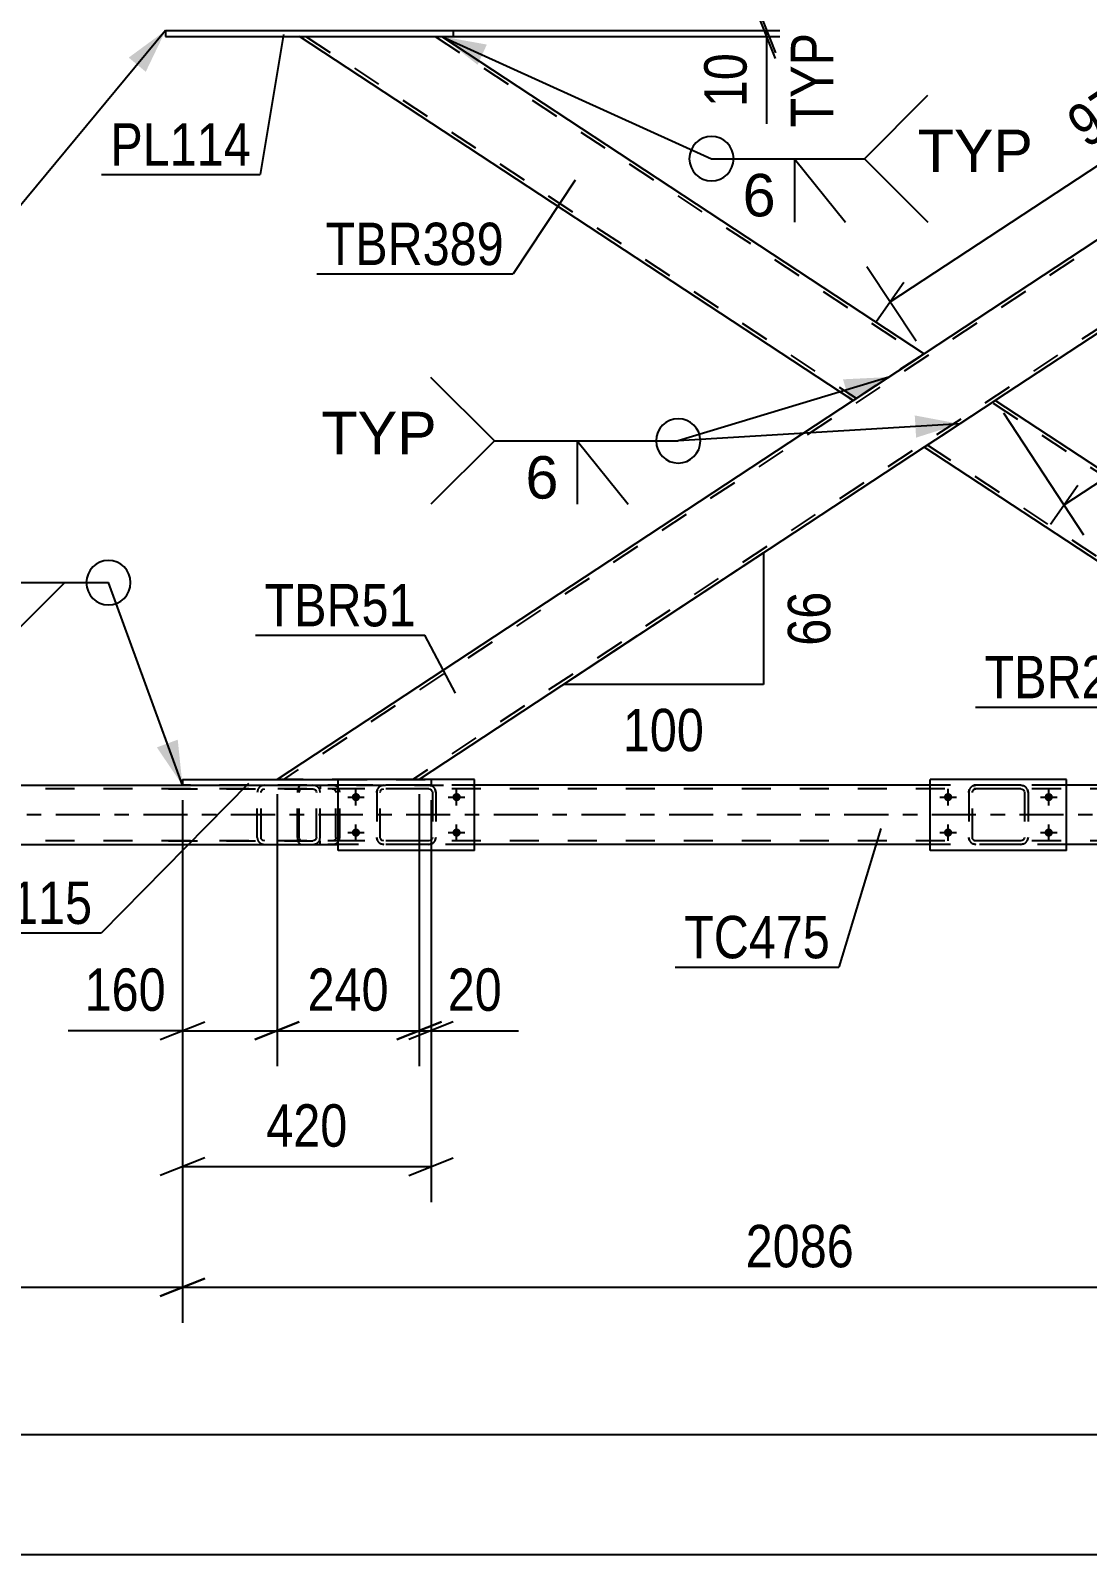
# Model space of a CAD drawing. Header units: millimetres. Extents: x -858 to 331, y -869 to -28.
# Drawn here: x -762.3 to -690.9, y -187.4 to -84.4 of the extents above; entities that cross this region are included whole.
import ezdxf

# ---------------------------------------------------------------- set-up
doc = ezdxf.new("R2010")
doc.units = ezdxf.units.MM
doc.linetypes.add('DXK_LINE_DOT2', pattern=[3.9198, 1.9599, -1.9599])
doc.linetypes.add('DXK_LINE_DOT3', pattern=[5.9187, 2.979, -0.9799, 0.9799, -0.9799])
doc.styles.add('Arial', font='ARIAL.TTF', dxfattribs={"height": 0.2})
doc.styles.add('Arial Narrow', font='ARIALN.TTF', dxfattribs={"height": 0.2})

# ---------------------------------------------------------------- blocks, each defined once
blk = doc.blocks.new('Part-570393797-2633 - 2628')
at = {"color": 7, "linetype": 'DXK_LINE_DOT2'}
for p, q in [((-738.96, -135.89), (-738.93, -135.7)), ((-738.93, -135.7), (-738.96, -135.89)), ((-738.96, -135.89), (-738.96, -138.93)), ((-738.72, -135.89), (-738.71, -135.8)), ((-738.72, -138.93), (-738.72, -135.89)), ((-738.71, -135.8), (-738.65, -135.72)), ((-738.67, -135.44), (-738.48, -135.41)), ((-738.48, -135.41), (-738.67, -135.44)), ((-738.65, -135.72), (-738.58, -135.67)), ((-738.58, -135.67), (-738.48, -135.65)), ((-735.44, -135.41), (-738.48, -135.41)), ((-735.44, -135.65), (-738.48, -135.65)), ((-735.44, -135.41), (-735.26, -135.44)), ((-735.26, -135.44), (-735.44, -135.41)), ((-735.44, -135.65), (-735.35, -135.67)), ((-735.35, -135.67), (-735.27, -135.72)), ((-735.27, -135.72), (-735.22, -135.8)), ((-735.22, -135.8), (-735.2, -135.89)), ((-735.2, -135.89), (-735.2, -138.93)), ((-735, -135.7), (-734.96, -135.89)), ((-734.96, -135.89), (-735, -135.7)), ((-734.96, -135.89), (-734.96, -138.93)), ((-738.93, -139.11), (-738.96, -138.93)), ((-738.96, -138.93), (-738.93, -139.11)), ((-738.71, -139.02), (-738.72, -138.93)), ((-738.65, -139.1), (-738.71, -139.02)), ((-735.22, -139.02), (-735.27, -139.1)), ((-735.2, -138.93), (-735.22, -139.02)), ((-734.96, -138.93), (-735, -139.11)), ((-735, -139.11), (-734.96, -138.93)), ((-738.48, -139.41), (-738.67, -139.37)), ((-738.67, -139.37), (-738.48, -139.41)), ((-738.58, -139.15), (-738.65, -139.1)), ((-738.48, -139.17), (-738.58, -139.15)), ((-735.44, -139.17), (-738.48, -139.17)), ((-735.44, -139.41), (-738.48, -139.41)), ((-735.35, -139.15), (-735.44, -139.17)), ((-735.26, -139.37), (-735.44, -139.41)), ((-735.44, -139.41), (-735.26, -139.37)), ((-735.27, -139.1), (-735.35, -139.15))]:
    blk.add_line(p, q, dxfattribs=at)
at = {"color": 7, "linetype": 'DXK_LINE_DOT3'}
blk.add_line((-736.96, -137.41), (-736.96, -137.41), dxfattribs=at)
at = {"color": 7, "linetype": 'DXK_LINE_DOT2'}
for centre, start, end in [((-738.48, -135.89), 112.5, 157.5), ((-738.48, -135.89), 112.5, 157.5), ((-735.44, -135.89), 22.5, 67.5), ((-735.44, -135.89), 22.5, 67.5), ((-738.48, -138.93), 202.5, 247.5), ((-738.48, -138.93), 202.5, 247.5), ((-735.44, -138.93), 292.5, 337.5), ((-735.44, -138.93), 292.5, 337.5)]:
    blk.add_arc(centre, 0.48, start, end, dxfattribs=at)
blk = doc.blocks.new('Part-570393797-2638 - 2628')
at = {"color": 2, "linetype": 'Continuous'}
for p, q in [((-732.36, -135.01), (-741.56, -135.01)), ((-741.56, -139.81), (-741.56, -135.01)), ((-732.36, -139.81), (-732.36, -135.01)), ((-732.36, -139.81), (-741.56, -139.81))]:
    blk.add_line(p, q, dxfattribs=at)
blk = doc.blocks.new('Part-570393797-2713 - 2628')
at = {"color": 7, "linetype": 'DXK_LINE_DOT2'}
for p, q in [((-698.96, -135.89), (-698.93, -135.7)), ((-698.93, -135.7), (-698.96, -135.89)), ((-698.96, -135.89), (-698.96, -138.93)), ((-698.72, -135.89), (-698.71, -135.8)), ((-698.72, -138.93), (-698.72, -135.89)), ((-698.71, -135.8), (-698.65, -135.72)), ((-698.67, -135.44), (-698.48, -135.41)), ((-698.48, -135.41), (-698.67, -135.44)), ((-698.65, -135.72), (-698.58, -135.67)), ((-698.58, -135.67), (-698.48, -135.65)), ((-695.44, -135.41), (-698.48, -135.41)), ((-695.44, -135.65), (-698.48, -135.65)), ((-695.44, -135.41), (-695.26, -135.44)), ((-695.26, -135.44), (-695.44, -135.41)), ((-695.44, -135.65), (-695.35, -135.67)), ((-695.35, -135.67), (-695.27, -135.72)), ((-695.27, -135.72), (-695.22, -135.8)), ((-695.22, -135.8), (-695.2, -135.89)), ((-695.2, -135.89), (-695.2, -138.93)), ((-695, -135.7), (-694.96, -135.89)), ((-694.96, -135.89), (-695, -135.7)), ((-694.96, -135.89), (-694.96, -138.93)), ((-698.93, -139.11), (-698.96, -138.93)), ((-698.96, -138.93), (-698.93, -139.11)), ((-698.71, -139.02), (-698.72, -138.93)), ((-698.65, -139.1), (-698.71, -139.02)), ((-695.22, -139.02), (-695.27, -139.1)), ((-695.2, -138.93), (-695.22, -139.02)), ((-694.96, -138.93), (-695, -139.11)), ((-695, -139.11), (-694.96, -138.93)), ((-698.48, -139.41), (-698.67, -139.37)), ((-698.67, -139.37), (-698.48, -139.41)), ((-698.58, -139.15), (-698.65, -139.1)), ((-698.48, -139.17), (-698.58, -139.15)), ((-695.44, -139.17), (-698.48, -139.17)), ((-695.44, -139.41), (-698.48, -139.41)), ((-695.35, -139.15), (-695.44, -139.17)), ((-695.26, -139.37), (-695.44, -139.41)), ((-695.44, -139.41), (-695.26, -139.37)), ((-695.27, -139.1), (-695.35, -139.15))]:
    blk.add_line(p, q, dxfattribs=at)
at = {"color": 7, "linetype": 'DXK_LINE_DOT3'}
blk.add_line((-696.96, -137.41), (-696.96, -137.41), dxfattribs=at)
at = {"color": 7, "linetype": 'DXK_LINE_DOT2'}
for centre, start, end in [((-698.48, -135.89), 112.5, 157.5), ((-698.48, -135.89), 112.5, 157.5), ((-695.44, -135.89), 22.5, 67.5), ((-695.44, -135.89), 22.5, 67.5), ((-698.48, -138.93), 202.5, 247.5), ((-698.48, -138.93), 202.5, 247.5), ((-695.44, -138.93), 292.5, 337.5), ((-695.44, -138.93), 292.5, 337.5)]:
    blk.add_arc(centre, 0.48, start, end, dxfattribs=at)
blk = doc.blocks.new('Part-570393797-2832 - 2628')
at = {"color": 7, "linetype": 'DXK_LINE_DOT2'}
for p, q in [((-753.03, -135.41), (-743.28, -135.41)), ((-753.03, -135.65), (-743.28, -135.65)), ((-746.99, -135.72), (-747.03, -135.89)), ((-747.03, -138.93), (-747.03, -135.89)), ((-746.99, -135.7), (-746.99, -135.72)), ((-746.77, -135.89), (-746.76, -135.8)), ((-746.77, -138.93), (-746.77, -135.89)), ((-746.76, -135.8), (-746.7, -135.72)), ((-746.52, -135.41), (-746.71, -135.44)), ((-746.7, -135.72), (-746.62, -135.67)), ((-746.62, -135.67), (-746.52, -135.65)), ((-743.09, -135.44), (-743.28, -135.41)), ((-743.28, -135.65), (-743.19, -135.67)), ((-743.19, -135.67), (-743.1, -135.72)), ((-743.1, -135.72), (-743.05, -135.8)), ((-743.05, -135.8), (-743.03, -135.89)), ((-743.03, -138.93), (-743.03, -135.89)), ((-742.81, -135.72), (-742.81, -135.7)), ((-742.77, -135.89), (-742.81, -135.72)), ((-742.77, -138.93), (-742.77, -135.89)), ((-747.03, -138.93), (-747.01, -139.02)), ((-747.01, -139.02), (-746.99, -139.11)), ((-746.76, -139.02), (-746.77, -138.93)), ((-746.7, -139.1), (-746.76, -139.02)), ((-743.05, -139.02), (-743.1, -139.1)), ((-743.03, -138.93), (-743.05, -139.02)), ((-742.81, -139.11), (-742.79, -139.02)), ((-742.79, -139.02), (-742.77, -138.93)), ((-753.03, -139.17), (-743.28, -139.17)), ((-753.03, -139.41), (-743.28, -139.41)), ((-746.71, -139.37), (-746.52, -139.41)), ((-746.62, -139.15), (-746.7, -139.1)), ((-746.52, -139.17), (-746.62, -139.15)), ((-743.19, -139.15), (-743.28, -139.17)), ((-743.28, -139.41), (-743.09, -139.37)), ((-743.1, -139.1), (-743.19, -139.15))]:
    blk.add_line(p, q, dxfattribs=at)
for centre, start, end in [((-746.54, -135.91), 110.7583, 155.68), ((-743.26, -135.91), 24.32, 69.2417), ((-746.54, -138.91), 204.32, 249.2417), ((-743.26, -138.91), 290.7583, 335.68)]:
    blk.add_arc(centre, 0.496, start, end, dxfattribs=at)
blk = doc.blocks.new('Bolt-570393797-2724 - 2628')
at = {"linetype": 'Continuous'}
for points in [[(-700.36, -135.93, -1), (-700.36, -136.49, -1)], [(-693.56, -135.93, -1), (-693.56, -136.49, -1)], [(-700.36, -138.33, -1), (-700.36, -138.89, -1)], [(-693.56, -138.33, -1), (-693.56, -138.89, -1)]]:
    blk.add_hatch(color=1, dxfattribs=at).paths.add_polyline_path(points)
at = {"color": 1, "linetype": 'Continuous'}
for p, q in [((-700.36, -136.77), (-700.36, -135.65)), ((-693.56, -136.77), (-693.56, -135.65)), ((-700.92, -136.21), (-699.8, -136.21)), ((-694.12, -136.21), (-693, -136.21)), ((-700.92, -138.61), (-699.8, -138.61)), ((-700.36, -139.17), (-700.36, -138.05)), ((-694.12, -138.61), (-693, -138.61)), ((-693.56, -139.17), (-693.56, -138.05))]:
    blk.add_line(p, q, dxfattribs=at)
blk = doc.blocks.new('Bolt-570393797-2728 - 2628')
at = {"linetype": 'Continuous'}
for points in [[(-740.36, -135.93, -1), (-740.36, -136.49, -1)], [(-733.56, -135.93, -1), (-733.56, -136.49, -1)], [(-740.36, -138.33, -1), (-740.36, -138.89, -1)], [(-733.56, -138.33, -1), (-733.56, -138.89, -1)]]:
    blk.add_hatch(color=1, dxfattribs=at).paths.add_polyline_path(points)
at = {"color": 1, "linetype": 'Continuous'}
for p, q in [((-740.36, -136.77), (-740.36, -135.65)), ((-733.56, -136.77), (-733.56, -135.65)), ((-740.92, -136.21), (-739.8, -136.21)), ((-734.12, -136.21), (-733, -136.21)), ((-740.92, -138.61), (-739.8, -138.61)), ((-740.36, -139.17), (-740.36, -138.05)), ((-734.12, -138.61), (-733, -138.61)), ((-733.56, -139.17), (-733.56, -138.05))]:
    blk.add_line(p, q, dxfattribs=at)
blk = doc.blocks.new('Part-570393797-2760 - 2628')
at = {"color": 2, "linetype": 'Continuous'}
for p, q in [((-752.08, -135.01), (-752.08, -135.41)), ((-752.08, -135.01), (-741.56, -135.01)), ((-752.08, -135.41), (-741.56, -135.41))]:
    blk.add_line(p, q, dxfattribs=at)
at = {"color": 7, "linetype": 'DXK_LINE_DOT2'}
for p, q in [((-741.56, -135.01), (-735.29, -135.01)), ((-735.29, -135.41), (-741.56, -135.41)), ((-735.29, -135.01), (-735.29, -135.41))]:
    blk.add_line(p, q, dxfattribs=at)
blk = doc.blocks.new('Part-570393797-2945 - 2628')
at = {"color": 7, "linetype": 'DXK_LINE_DOT2'}
for p, q in [((-124.36, -135.65), (-791.22, -135.65)), ((-124.36, -135.41), (-752.08, -135.41)), ((-752.08, -135.41), (-732.36, -135.41)), ((-692.36, -135.41), (-701.56, -135.41)), ((-124.36, -139.17), (-791.22, -139.17)), ((-732.36, -139.41), (-741.56, -139.41)), ((-692.36, -139.41), (-701.56, -139.41))]:
    blk.add_line(p, q, dxfattribs=at)
at = {"color": 2, "linetype": 'Continuous'}
for p, q in [((-772.37, -135.41), (-752.08, -135.41)), ((-701.56, -135.41), (-732.36, -135.41)), ((-668.66, -135.41), (-692.36, -135.41)), ((-772.37, -139.41), (-741.56, -139.41)), ((-701.56, -139.41), (-732.36, -139.41)), ((-661.57, -139.41), (-692.36, -139.41))]:
    blk.add_line(p, q, dxfattribs=at)
at = {"color": 7, "linetype": 'DXK_LINE_DOT3'}
blk.add_line((-124.36, -137.41), (-791.22, -137.41), dxfattribs=at)
blk = doc.blocks.new('Part-570393797-3153 - 2628')
at = {"color": 2, "linetype": 'Continuous'}
for p, q in [((-701.97, -112.57), (-697.17, -109.41)), ((-659.4, -134.25), (-697.17, -109.41)), ((-667.86, -135.01), (-701.97, -112.57)), ((-659.44, -134.27), (-660.56, -135.01)), ((-659.4, -134.25), (-659.44, -134.27))]:
    blk.add_line(p, q, dxfattribs=at)
at = {"color": 7, "linetype": 'DXK_LINE_DOT2'}
for p, q in [((-659.62, -134.39), (-697.39, -109.55)), ((-701.75, -112.42), (-701.74, -112.41)), ((-667.42, -135.01), (-701.75, -112.42)), ((-659.62, -134.39), (-659.84, -134.54)), ((-660.56, -135.01), (-667.86, -135.01))]:
    blk.add_line(p, q, dxfattribs=at)
blk = doc.blocks.new('Part-570393797-3049 - 2628')
at = {"color": 2, "linetype": 'Continuous'}
for p, q in [((-706.78, -109.41), (-744.17, -84.81)), ((-734.57, -84.81), (-701.97, -106.25)), ((-706.78, -109.41), (-702.24, -106.43)), ((-702.01, -106.27), (-702.24, -106.43)), ((-701.97, -106.25), (-702.01, -106.27))]:
    blk.add_line(p, q, dxfattribs=at)
at = {"color": 7, "linetype": 'DXK_LINE_DOT2'}
for p, q in [((-744.17, -84.81), (-734.57, -84.81)), ((-743.74, -84.81), (-706.56, -109.26)), ((-735, -84.81), (-702.19, -106.39)), ((-702.24, -106.43), (-702.1, -106.33))]:
    blk.add_line(p, q, dxfattribs=at)
blk = doc.blocks.new('Part-570393797-3084 - 2628')
at = {"color": 7, "linetype": 'DXK_LINE_DOT2'}
for p, q in [((-744.3, -135.7), (-744.32, -135.89)), ((-744.32, -138.93), (-744.32, -135.89)), ((-744.24, -135.55), (-744.3, -135.7)), ((-744.15, -135.44), (-744.24, -135.55)), ((-744.19, -135.89), (-744.17, -135.8)), ((-744.19, -138.93), (-744.19, -135.89)), ((-744.17, -135.8), (-744.15, -135.72)), ((-744.05, -135.41), (-744.15, -135.44)), ((-744.15, -135.72), (-744.1, -135.67)), ((-744.1, -135.67), (-744.05, -135.65)), ((-736.39, -135.41), (-744.05, -135.41)), ((-736.39, -135.65), (-744.05, -135.65)), ((-742.77, -135.41), (-742.77, -135.65)), ((-741.77, -135.44), (-741.96, -135.41)), ((-741.96, -135.65), (-741.86, -135.67)), ((-741.86, -135.67), (-741.78, -135.72)), ((-741.78, -135.72), (-741.73, -135.8)), ((-741.73, -135.8), (-741.71, -135.89)), ((-741.71, -138.93), (-741.71, -135.89)), ((-741.46, -135.89), (-741.49, -135.7)), ((-741.46, -138.93), (-741.46, -135.89)), ((-744.32, -138.93), (-744.3, -139.11)), ((-744.17, -139.02), (-744.19, -138.93)), ((-744.15, -139.1), (-744.17, -139.02)), ((-741.73, -139.02), (-741.78, -139.1)), ((-741.71, -138.93), (-741.73, -139.02)), ((-741.49, -139.11), (-741.46, -138.93)), ((-744.3, -139.11), (-744.24, -139.27)), ((-744.24, -139.27), (-744.15, -139.37)), ((-744.1, -139.15), (-744.15, -139.1)), ((-744.15, -139.37), (-744.05, -139.41)), ((-744.05, -139.17), (-744.1, -139.15)), ((-736.39, -139.17), (-744.05, -139.17)), ((-736.39, -139.41), (-744.05, -139.41)), ((-742.77, -139.41), (-742.77, -139.17)), ((-741.86, -139.15), (-741.96, -139.17)), ((-741.96, -139.41), (-741.77, -139.37)), ((-741.78, -139.1), (-741.86, -139.15))]:
    blk.add_line(p, q, dxfattribs=at)
for centre, start, end in [((-741.94, -135.9), 23.8494, 68.8059), ((-741.94, -138.91), 291.1941, 336.1506)]:
    blk.add_arc(centre, 0.492, start, end, dxfattribs=at)
blk = doc.blocks.new('Part-570393797-3108 - 2628')
at = {"color": 7, "linetype": 'DXK_LINE_DOT2'}
for p, q in [((-668.94, -84.81), (-745.26, -135.01)), ((-660.21, -84.81), (-736.52, -135.01)), ((-659.77, -84.81), (-669.38, -84.81)), ((-701.97, -106.25), (-706.78, -109.41)), ((-697.17, -109.41), (-701.97, -112.57)), ((-736.09, -135.01), (-745.69, -135.01))]:
    blk.add_line(p, q, dxfattribs=at)
at = {"color": 2, "linetype": 'Continuous'}
for p, q in [((-669.38, -84.81), (-701.97, -106.25)), ((-659.77, -84.81), (-697.17, -109.41)), ((-706.78, -109.41), (-745.69, -135.01)), ((-701.97, -112.57), (-736.09, -135.01))]:
    blk.add_line(p, q, dxfattribs=at)
blk = doc.blocks.new('Part-570393797-3143 - 2628')
at = {"color": 2, "linetype": 'Continuous'}
for p, q in [((-753.22, -84.41), (-753.22, -84.81)), ((-753.22, -84.41), (-733.77, -84.41)), ((-733.77, -84.81), (-733.77, -84.41)), ((-753.22, -84.81), (-733.77, -84.81))]:
    blk.add_line(p, q, dxfattribs=at)
blk = doc.blocks.new('Part-570393797-3271 - 2628')
at = {"color": 2, "linetype": 'Continuous'}
for p, q in [((-692.36, -135.01), (-701.56, -135.01)), ((-701.56, -139.81), (-701.56, -135.01)), ((-692.36, -139.81), (-692.36, -135.01)), ((-692.36, -139.81), (-701.56, -139.81))]:
    blk.add_line(p, q, dxfattribs=at)
blk = doc.blocks.new('StraightDimension-570393797-24837 - 2628')
at = {"color": 7, "linetype": 'Continuous'}
for p, q in [((-752.08, -136.41), (-752.08, -171.73)), ((-668.66, -136.41), (-668.66, -171.73)), ((-750.58, -168.73), (-753.58, -169.93)), ((-670.16, -169.93), (-667.16, -168.73)), ((-752.08, -169.33), (-668.66, -169.33))]:
    blk.add_line(p, q, dxfattribs=at)
at = {"color": 0}
blk.add_wipeout([(-706.11, -168.58), (-706.11, -164.38), (-714.63, -164.38), (-714.63, -168.58)], dxfattribs=at)
at = {"color": 3, "style": 'Arial Narrow'}
blk.add_text('2086', height=2.863, dxfattribs=at).set_placement((-714.03, -167.98))
blk = doc.blocks.new('StraightDimension-570393797-4262 - 2628')
at = {"color": 7, "linetype": 'Continuous'}
blk.add_line((-791.86, -187.39), (-84.3, -187.39), dxfattribs=at)
blk = doc.blocks.new('StraightDimension-570393797-4166 - 2628')
at = {"color": 7, "linetype": 'Continuous'}
for p, q in [((-745.69, -136.01), (-745.69, -154.4)), ((-736.09, -136.01), (-736.09, -154.4)), ((-747.19, -152.6), (-744.19, -151.4)), ((-745.69, -152), (-736.09, -152)), ((-734.59, -151.4), (-737.59, -152.6))]:
    blk.add_line(p, q, dxfattribs=at)
at = {"color": 0}
blk.add_wipeout([(-737.55, -151.25), (-737.55, -147.05), (-744.23, -147.05), (-744.23, -151.25)], dxfattribs=at)
at = {"color": 3, "style": 'Arial Narrow'}
blk.add_text('240', height=2.863, dxfattribs=at).set_placement((-743.63, -150.65))
blk = doc.blocks.new('StraightDimension-570393797-4174 - 2628')
at = {"color": 7, "linetype": 'Continuous'}
for p, q in [((-736.09, -136.01), (-736.09, -154.4)), ((-735.29, -136.41), (-735.29, -154.4)), ((-737.59, -152.6), (-734.59, -151.4)), ((-733.79, -151.4), (-736.79, -152.6)), ((-736.09, -152), (-735.29, -152)), ((-735.29, -152), (-729.38, -152)), ((-735.29, -152), (-729.38, -152))]:
    blk.add_line(p, q, dxfattribs=at)
at = {"color": 0}
blk.add_wipeout([(-729.9, -151.25), (-729.9, -147.05), (-734.76, -147.05), (-734.76, -151.25)], dxfattribs=at)
at = {"color": 3, "style": 'Arial Narrow'}
blk.add_text('20', height=2.863, dxfattribs=at).set_placement((-734.16, -150.65))
blk = doc.blocks.new('StraightDimension-570393797-24838 - 2628')
at = {"color": 7, "linetype": 'Continuous'}
for p, q in [((-752.08, -136.41), (-752.08, -171.73)), ((-791.22, -144.91), (-791.22, -171.73)), ((-789.72, -168.73), (-792.72, -169.93)), ((-753.58, -169.93), (-750.58, -168.73)), ((-791.22, -169.33), (-752.08, -169.33))]:
    blk.add_line(p, q, dxfattribs=at)
at = {"color": 0}
blk.add_wipeout([(-768.31, -168.58), (-768.31, -164.38), (-774.99, -164.38), (-774.99, -168.58)], dxfattribs=at)
at = {"color": 3, "style": 'Arial Narrow'}
blk.add_text('978', height=2.863, dxfattribs=at).set_placement((-774.39, -167.98))
blk = doc.blocks.new('AngleDimension-570393797-24622 - 2628')
at = {"color": 7, "linetype": 'Continuous'}
for p, q in [((-712.82, -119.7), (-726.35, -128.61)), ((-712.82, -119.7), (-712.82, -128.61)), ((-721.36, -125.32), (-726.35, -128.61)), ((-712.82, -128.61), (-726.35, -128.61))]:
    blk.add_line(p, q, dxfattribs=at)
at = {"color": 0}
for points in [[(-707.72, -121.73), (-711.92, -121.73), (-711.92, -126.58), (-707.72, -126.58)], [(-716.24, -133.71), (-716.24, -129.51), (-722.93, -129.51), (-722.93, -133.71)]]:
    blk.add_wipeout(points, dxfattribs=at)
at = {"color": 3, "style": 'Arial Narrow'}
blk.add_text('66', height=2.863, rotation=90.0002, dxfattribs=at).set_placement((-708.32, -125.98))
blk.add_text('100', height=2.863, dxfattribs=at).set_placement((-722.33, -133.11))
blk = doc.blocks.new('StraightDimension-570393797-4156 - 2628')
at = {"color": 7, "linetype": 'Continuous'}
for p, q in [((-752.08, -136.41), (-752.08, -154.4)), ((-745.69, -136.01), (-745.69, -154.4)), ((-752.08, -152), (-759.81, -152)), ((-752.08, -152), (-759.81, -152)), ((-753.58, -152.6), (-750.58, -151.4)), ((-752.08, -152), (-745.69, -152)), ((-744.19, -151.4), (-747.19, -152.6))]:
    blk.add_line(p, q, dxfattribs=at)
at = {"color": 0}
blk.add_wipeout([(-752.61, -151.25), (-752.61, -147.05), (-759.29, -147.05), (-759.29, -151.25)], dxfattribs=at)
at = {"color": 3, "style": 'Arial Narrow'}
blk.add_text('160', height=2.863, dxfattribs=at).set_placement((-758.69, -150.65))
blk = doc.blocks.new('StraightDimension-570393797-4073 - 2628')
at = {"color": 7, "linetype": 'Continuous'}
for p, q in [((-659.22, -85.64), (-653.8, -93.88)), ((-656.05, -93.2), (-654.2, -90.55)), ((-692.52, -116.47), (-655.12, -91.87)), ((-696.62, -110.24), (-691.2, -118.48)), ((-691.6, -115.15), (-693.44, -117.8))]:
    blk.add_line(p, q, dxfattribs=at)
at = {"color": 0}
blk.add_wipeout([(-670.68, -101.21), (-672.99, -97.7), (-680.1, -102.38), (-677.79, -105.89)], dxfattribs=at)
at = {"color": 3, "style": 'Arial Narrow'}
blk.add_text('1119', height=2.863, rotation=33.3347, dxfattribs=at).set_placement((-677.62, -105.06))
blk = doc.blocks.new('StraightDimension-570393797-4091 - 2628')
at = {"color": 7, "linetype": 'Continuous'}
for p, q in [((-669.93, -83.97), (-673.24, -78.93)), ((-672.6, -82.64), (-670.75, -79.99)), ((-704.27, -102.75), (-671.68, -81.31)), ((-702.52, -105.41), (-705.84, -100.37)), ((-703.35, -101.43), (-705.2, -104.08))]:
    blk.add_line(p, q, dxfattribs=at)
at = {"color": 0}
blk.add_wipeout([(-685.59, -89.57), (-687.9, -86.06), (-693.49, -89.73), (-691.18, -93.24)], dxfattribs=at)
at = {"color": 3, "style": 'Arial Narrow'}
blk.add_text('975', height=2.863, rotation=33.3347, dxfattribs=at).set_placement((-691.01, -92.41))
blk = doc.blocks.new('StraightDimension-570393797-4100 - 2628')
at = {"color": 7, "linetype": 'Continuous'}
for p, q in [((-713.22, -82.91), (-712.02, -85.91)), ((-712.02, -86.31), (-713.22, -83.31)), ((-752.22, -84.41), (-710.22, -84.41)), ((-712.62, -84.81), (-712.62, -84.41)), ((-752.22, -84.81), (-710.22, -84.81)), ((-712.62, -84.81), (-712.62, -90.71)), ((-712.62, -84.81), (-712.62, -90.71))]:
    blk.add_line(p, q, dxfattribs=at)
at = {"color": 0, "linetype": 'Continuous'}
blk.add_wipeout([(-707.52, -83.97), (-711.72, -83.97), (-711.72, -91.56), (-707.52, -91.56)], dxfattribs=at)
at = {"color": 0}
blk.add_wipeout([(-713.37, -85.33), (-717.57, -85.33), (-717.57, -90.19), (-713.37, -90.19)], dxfattribs=at)
at = {"color": 3, "linetype": 'Continuous', "style": 'Arial Narrow'}
blk.add_text('TYP', height=2.863, rotation=90.0002, dxfattribs=at).set_placement((-708.12, -90.96))
at = {"color": 3, "style": 'Arial Narrow'}
blk.add_text('10', height=2.863, rotation=90.0002, dxfattribs=at).set_placement((-713.97, -89.59))
blk = doc.blocks.new('StraightDimension-570393797-4145 - 2628')
at = {"color": 7, "linetype": 'Continuous'}
for p, q in [((-752.08, -136.41), (-752.08, -163.58)), ((-735.29, -136.41), (-735.29, -163.58)), ((-750.58, -160.58), (-753.58, -161.78)), ((-736.79, -161.78), (-733.79, -160.58)), ((-752.08, -161.18), (-735.29, -161.18))]:
    blk.add_line(p, q, dxfattribs=at)
at = {"color": 0}
blk.add_wipeout([(-740.34, -160.43), (-740.34, -156.23), (-747.02, -156.23), (-747.02, -160.43)], dxfattribs=at)
at = {"color": 3, "style": 'Arial Narrow'}
blk.add_text('420', height=2.863, dxfattribs=at).set_placement((-746.42, -159.83))
blk = doc.blocks.new('StraightDimension-570393797-4352 - 2628')
at = {"color": 7, "linetype": 'Continuous'}
blk.add_line((-791.22, -179.29), (-84.94, -179.29), dxfattribs=at)
blk = doc.blocks.new('WeldMark-570393797-4862 - 2628')
at = {"linetype": 'Continuous'}
blk.add_hatch(color=30, dxfattribs=at).paths.add_polyline_path([(-752.4, -132.33), (-752.08, -135.41), (-753.81, -132.85)])
at = {"color": 3, "linetype": 'Continuous'}
for p, q in [((-769.5, -121.72), (-773.79, -117.44)), ((-769.5, -121.72), (-773.79, -126.01)), ((-764.32, -121.72), (-760.03, -121.72)), ((-760.03, -121.72), (-764.32, -126.01)), ((-764.32, -126.01), (-764.32, -121.72))]:
    blk.add_line(p, q, dxfattribs=at)
at = {"color": 30, "linetype": 'Continuous'}
for p in [(-769.5, -121.72), (-752.08, -135.41)]:
    blk.add_line(p, (-757.08, -121.72), dxfattribs=at)
at = {"color": 3, "linetype": 'Continuous'}
for start, end in [(90, 270), (270, 90)]:
    blk.add_arc((-757.08, -121.72), 1.5, start, end, dxfattribs=at)
at = {"color": 0}
blk.add_wipeout([(-764.98, -125.82), (-764.98, -122.42), (-767.6, -122.42), (-767.6, -125.82)], dxfattribs=at)
at = {"color": 3, "style": 'Arial'}
blk.add_text('8', height=2.87, dxfattribs=at).set_placement((-767.4, -125.62))
at = {"color": 0, "linetype": 'Continuous'}
blk.add_wipeout([(-773.4, -122.62), (-773.4, -119.62), (-781.18, -119.62), (-781.18, -122.62)], dxfattribs=at)
blk.add_wipeout([(-773.4, -122.62), (-773.4, -119.62), (-781.18, -119.62), (-781.18, -122.62)], dxfattribs=at)
at = {"color": 3, "linetype": 'Continuous', "style": 'Arial'}
blk.add_text('TYP', height=2.865, dxfattribs=at).set_placement((-781.18, -122.62))
blk = doc.blocks.new('Mark-570393797-2756 - 2628')
at = {"color": 30, "linetype": 'Continuous'}
for p in [(-747.62, -135.3), (-768.27, -145.38)]:
    blk.add_line(p, (-757.56, -145.38), dxfattribs=at)
at = {"color": 0}
blk.add_wipeout([(-758.16, -144.78), (-758.16, -141.78), (-767.67, -141.78), (-767.67, -144.78)], dxfattribs=at)
blk.add_wipeout([(-758.16, -144.78), (-758.16, -141.78), (-767.67, -141.78), (-767.67, -144.78)], dxfattribs=at)
at = {"color": 3, "style": 'Arial Narrow'}
blk.add_text('PL115', height=2.863, dxfattribs=at).set_placement((-767.67, -144.78))
blk = doc.blocks.new('WeldMark-570393797-4868 - 2628')
at = {"linetype": 'Continuous'}
blk.add_hatch(color=30, dxfattribs=at).paths.add_polyline_path([(-755.71, -86.24), (-753.22, -84.41), (-754.56, -87.2)])
at = {"color": 30, "linetype": 'Continuous'}
for p in [(-753.22, -84.41), (-780.1, -101.83)]:
    blk.add_line(p, (-767.67, -101.83), dxfattribs=at)
at = {"color": 3, "linetype": 'Continuous'}
for p, q in [((-780.1, -101.83), (-784.38, -97.55)), ((-780.1, -101.83), (-784.38, -106.12)), ((-774.92, -101.83), (-770.63, -101.83)), ((-770.63, -101.83), (-774.92, -106.12)), ((-774.92, -106.12), (-774.92, -101.83))]:
    blk.add_line(p, q, dxfattribs=at)
for start, end in [(90, 270), (270, 90)]:
    blk.add_arc((-767.67, -101.83), 1.5, start, end, dxfattribs=at)
at = {"color": 0}
blk.add_wipeout([(-775.57, -105.93), (-775.57, -102.53), (-778.2, -102.53), (-778.2, -105.93)], dxfattribs=at)
at = {"color": 3, "style": 'Arial'}
blk.add_text('8', height=2.87, dxfattribs=at).set_placement((-778, -105.73))
at = {"color": 0, "linetype": 'Continuous'}
blk.add_wipeout([(-784, -102.73), (-784, -99.73), (-791.77, -99.73), (-791.77, -102.73)], dxfattribs=at)
blk.add_wipeout([(-784, -102.73), (-784, -99.73), (-791.77, -99.73), (-791.77, -102.73)], dxfattribs=at)
at = {"color": 3, "linetype": 'Continuous', "style": 'Arial'}
blk.add_text('TYP', height=2.865, dxfattribs=at).set_placement((-791.77, -102.73))
blk = doc.blocks.new('Mark-570393797-2941 - 2628')
at = {"color": 30, "linetype": 'Continuous'}
for p in [(-704.9, -138.33), (-718.79, -147.7)]:
    blk.add_line(p, (-707.73, -147.7), dxfattribs=at)
at = {"color": 0}
blk.add_wipeout([(-708.33, -147.1), (-708.33, -144.1), (-718.19, -144.1), (-718.19, -147.1)], dxfattribs=at)
blk.add_wipeout([(-708.33, -147.1), (-708.33, -144.1), (-718.19, -144.1), (-718.19, -147.1)], dxfattribs=at)
at = {"color": 3, "style": 'Arial Narrow'}
blk.add_text('TC475', height=2.863, dxfattribs=at).set_placement((-718.19, -147.1))
blk = doc.blocks.new('Mark-570393797-3149 - 2628')
at = {"color": 30, "linetype": 'Continuous'}
for p in [(-681, -123.68), (-698.5, -130.13)]:
    blk.add_line(p, (-685.24, -130.13), dxfattribs=at)
at = {"color": 0}
blk.add_wipeout([(-685.84, -129.53), (-685.84, -126.53), (-697.9, -126.53), (-697.9, -129.53)], dxfattribs=at)
blk.add_wipeout([(-685.84, -129.53), (-685.84, -126.53), (-697.9, -126.53), (-697.9, -129.53)], dxfattribs=at)
at = {"color": 3, "style": 'Arial Narrow'}
blk.add_text('TBR247', height=2.863, dxfattribs=at).set_placement((-697.9, -129.53))
blk = doc.blocks.new('Mark-570393797-3045 - 2628')
at = {"color": 30, "linetype": 'Continuous'}
for p in [(-725.56, -94.53), (-743.01, -100.86)]:
    blk.add_line(p, (-729.75, -100.86), dxfattribs=at)
at = {"color": 0}
blk.add_wipeout([(-730.35, -100.26), (-730.35, -97.26), (-742.41, -97.26), (-742.41, -100.26)], dxfattribs=at)
blk.add_wipeout([(-730.35, -100.26), (-730.35, -97.26), (-742.41, -97.26), (-742.41, -100.26)], dxfattribs=at)
at = {"color": 3, "style": 'Arial Narrow'}
blk.add_text('TBR389', height=2.863, dxfattribs=at).set_placement((-742.41, -100.26))
blk = doc.blocks.new('Mark-570393797-3104 - 2628')
at = {"color": 30, "linetype": 'Continuous'}
for p in [(-747.14, -125.27), (-733.63, -129.18)]:
    blk.add_line(p, (-735.71, -125.27), dxfattribs=at)
at = {"color": 0}
blk.add_wipeout([(-736.31, -124.67), (-736.31, -121.67), (-746.54, -121.67), (-746.54, -124.67)], dxfattribs=at)
blk.add_wipeout([(-736.31, -124.67), (-736.31, -121.67), (-746.54, -121.67), (-746.54, -124.67)], dxfattribs=at)
at = {"color": 3, "style": 'Arial Narrow'}
blk.add_text('TBR51', height=2.863, dxfattribs=at).set_placement((-746.54, -124.67))
blk = doc.blocks.new('Mark-570393797-3139 - 2628')
at = {"color": 30, "linetype": 'Continuous'}
for p in [(-745.25, -84.69), (-757.55, -94.14)]:
    blk.add_line(p, (-746.84, -94.14), dxfattribs=at)
at = {"color": 0}
blk.add_wipeout([(-747.44, -93.54), (-747.44, -90.54), (-756.95, -90.54), (-756.95, -93.54)], dxfattribs=at)
blk.add_wipeout([(-747.44, -93.54), (-747.44, -90.54), (-756.95, -90.54), (-756.95, -93.54)], dxfattribs=at)
at = {"color": 3, "style": 'Arial Narrow'}
blk.add_text('PL114', height=2.863, dxfattribs=at).set_placement((-756.95, -93.54))
blk = doc.blocks.new('WeldMark-570393797-4819 - 2628')
at = {"linetype": 'Continuous'}
for points in [[(-707.46, -107.98), (-704.37, -107.83), (-707.03, -109.42)], [(-702.61, -110.42), (-699.57, -110.99), (-702.52, -111.92)]]:
    blk.add_hatch(color=30, dxfattribs=at).paths.add_polyline_path(points)
at = {"color": 3, "linetype": 'Continuous'}
for p, q in [((-731.01, -112.14), (-735.3, -107.85)), ((-731.01, -112.14), (-735.3, -116.42)), ((-725.41, -112.14), (-721.98, -116.42)), ((-725.41, -112.14), (-725.41, -116.42))]:
    blk.add_line(p, q, dxfattribs=at)
at = {"color": 30, "linetype": 'Continuous'}
for p in [(-704.37, -107.83), (-699.57, -110.99), (-731.01, -112.14)]:
    blk.add_line(p, (-718.59, -112.14), dxfattribs=at)
at = {"color": 3, "linetype": 'Continuous'}
for start, end in [(90, 270), (270, 90)]:
    blk.add_arc((-718.59, -112.14), 1.5, start, end, dxfattribs=at)
at = {"color": 0}
blk.add_wipeout([(-726.49, -116.24), (-726.49, -112.84), (-729.11, -112.84), (-729.11, -116.24)], dxfattribs=at)
at = {"color": 3, "style": 'Arial'}
blk.add_text('6', height=2.87, dxfattribs=at).set_placement((-728.91, -116.04))
at = {"color": 0, "linetype": 'Continuous'}
blk.add_wipeout([(-734.91, -113.04), (-734.91, -110.04), (-742.69, -110.04), (-742.69, -113.04)], dxfattribs=at)
blk.add_wipeout([(-734.91, -113.04), (-734.91, -110.04), (-742.69, -110.04), (-742.69, -113.04)], dxfattribs=at)
at = {"color": 3, "linetype": 'Continuous', "style": 'Arial'}
blk.add_text('TYP', height=2.865, dxfattribs=at).set_placement((-742.69, -113.04))
blk = doc.blocks.new('WeldMark-570393797-4858 - 2628')
at = {"linetype": 'Continuous'}
blk.add_hatch(color=30, dxfattribs=at).paths.add_polyline_path([(-732.14, -86.73), (-734.57, -84.81), (-731.52, -85.36)])
at = {"color": 30, "linetype": 'Continuous'}
for p, q in [((-734.57, -84.81), (-716.34, -93.07)), ((-716.34, -93.07), (-706.01, -93.07))]:
    blk.add_line(p, q, dxfattribs=at)
at = {"color": 3, "linetype": 'Continuous'}
for p, q in [((-706.01, -93.07), (-701.73, -88.79)), ((-710.73, -93.07), (-707.3, -97.36)), ((-710.73, -93.07), (-710.73, -97.36)), ((-706.01, -93.07), (-701.73, -97.36))]:
    blk.add_line(p, q, dxfattribs=at)
blk.add_arc((-716.34, -93.07), 1.5, 90, 270, dxfattribs=at)
at = {"color": 0}
blk.add_wipeout([(-711.81, -97.17), (-711.81, -93.77), (-714.44, -93.77), (-714.44, -97.17)], dxfattribs=at)
at = {"color": 3, "linetype": 'Continuous'}
blk.add_arc((-716.34, -93.07), 1.5, 270, 90, dxfattribs=at)
at = {"color": 3, "style": 'Arial'}
blk.add_text('6', height=2.87, dxfattribs=at).set_placement((-714.24, -96.97))
at = {"color": 0, "linetype": 'Continuous'}
blk.add_wipeout([(-694.64, -93.97), (-694.64, -90.97), (-702.41, -90.97), (-702.41, -93.97)], dxfattribs=at)
blk.add_wipeout([(-694.64, -93.97), (-694.64, -90.97), (-702.41, -90.97), (-702.41, -93.97)], dxfattribs=at)
at = {"color": 3, "linetype": 'Continuous', "style": 'Arial'}
blk.add_text('TYP', height=2.865, dxfattribs=at).set_placement((-702.41, -93.97))

msp = doc.modelspace()

# ---------------------------------------------------------------- block references
for name in ['Part-570393797-3143 - 2628', 'Part-570393797-3108 - 2628', 'Part-570393797-3049 - 2628', 'Part-570393797-3153 - 2628', 'Part-570393797-2945 - 2628', 'Part-570393797-2832 - 2628', 'Part-570393797-2760 - 2628', 'Part-570393797-3084 - 2628', 'Part-570393797-2638 - 2628', 'Bolt-570393797-2728 - 2628', 'Part-570393797-2633 - 2628', 'Part-570393797-3271 - 2628', 'Bolt-570393797-2724 - 2628', 'Part-570393797-2713 - 2628']:
    msp.add_blockref(name, (0, 0))

# ---------------------------------------------------------------- next in the draw order: block references
for name in ['StraightDimension-570393797-4100 - 2628', 'WeldMark-570393797-4868 - 2628', 'StraightDimension-570393797-4073 - 2628', 'Mark-570393797-3045 - 2628', 'WeldMark-570393797-4819 - 2628', 'WeldMark-570393797-4862 - 2628', 'AngleDimension-570393797-24622 - 2628', 'Mark-570393797-3104 - 2628', 'Mark-570393797-3149 - 2628', 'StraightDimension-570393797-24837 - 2628']:
    msp.add_blockref(name, (0, 0))

# ---------------------------------------------------------------- next in the draw order: block references
for name in ['StraightDimension-570393797-4091 - 2628', 'Mark-570393797-3139 - 2628', 'StraightDimension-570393797-4262 - 2628']:
    msp.add_blockref(name, (0, 0))

# ---------------------------------------------------------------- next in the draw order: block references
for name in ['WeldMark-570393797-4858 - 2628', 'StraightDimension-570393797-24838 - 2628', 'StraightDimension-570393797-4166 - 2628']:
    msp.add_blockref(name, (0, 0))

# ---------------------------------------------------------------- next in the draw order: block references
for name in ['StraightDimension-570393797-4156 - 2628', 'StraightDimension-570393797-4174 - 2628']:
    msp.add_blockref(name, (0, 0))

# ---------------------------------------------------------------- next in the draw order: block references
msp.add_blockref('StraightDimension-570393797-4145 - 2628', (0, 0))

# ---------------------------------------------------------------- next in the draw order: block references
msp.add_blockref('StraightDimension-570393797-4352 - 2628', (0, 0))

# ---------------------------------------------------------------- next in the draw order: block references
for name in ['Mark-570393797-2756 - 2628', 'Mark-570393797-2941 - 2628']:
    msp.add_blockref(name, (0, 0))

doc.saveas('drawing.dxf')
